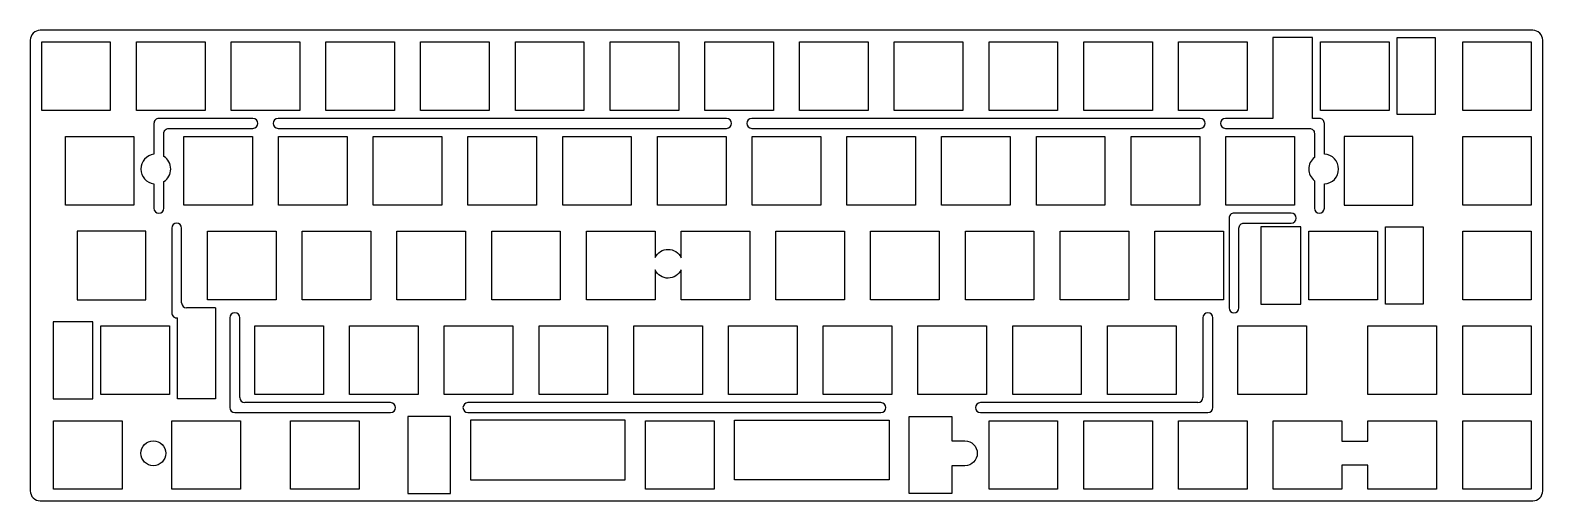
# Model space of a CAD drawing. Header units: millimetres. Extents: x 117 to 421, y 138 to 232.
import ezdxf

# ---------------------------------------------------------------- set-up
doc = ezdxf.new("R2010")
doc.units = ezdxf.units.MM

msp = doc.modelspace()

# ---------------------------------------------------------------- linework, layer by layer
for p, q in [((374.98, 230.9), (366.97, 230.9)), ((145.56, 192.58), (145.56, 175.53)), ((147.56, 177.53), (147.56, 192.58)), ((154.34, 176.53), (148.56, 176.53)), ((146.56, 174.53), (146.74, 174.53)), ((157.26, 174.53), (157.26, 156.48)), ((159.26, 158.48), (159.26, 174.53)), ((352.93, 174.53), (352.93, 158.48)), ((354.93, 156.48), (354.93, 174.53)), ((158.26, 155.48), (189.57, 155.48)), ((189.57, 157.48), (160.26, 157.48)), ((288.17, 157.48), (205.13, 157.48)), ((205.13, 155.48), (288.17, 155.48)), ((351.93, 157.48), (308.18, 157.48)), ((308.18, 155.48), (353.93, 155.48))]:
    msp.add_line(p, q)
at = {"linetype": 'Continuous'}
for p, q in [((154.34, 176.53), (154.34, 158.25)), ((146.74, 158.25), (146.74, 174.54)), ((154.34, 158.25), (146.74, 158.25))]:
    msp.add_line(p, q, dxfattribs=at)
for points in [[(421.27, 139.75), (421.27, 230.35, 0.414214), (419.27, 232.35), (119.12, 232.35, 0.414214), (117.12, 230.35), (117.12, 139.75, 0.414214), (119.12, 137.75), (419.27, 137.75, 0.414214)], [(166.94, 214.63, 1), (166.94, 212.63), (257.14, 212.63, 1), (257.14, 214.63)], [(262.19, 214.63, 1), (262.19, 212.63), (352.39, 212.63, 1), (352.39, 214.63)], [(358.18, 194.58), (358.18, 176.53, 1), (360.18, 176.53), (360.18, 192.58, -0.414214), (361.18, 193.58), (370.7, 193.58, 1), (370.7, 195.58), (359.18, 195.58, 0.414214)], [(248.01, 186.61), (248.01, 191.95), (261.81, 191.95), (261.81, 178.15), (248.01, 178.15), (248.01, 184.2, -0.635261), (242.76, 184.15), (242.76, 178.15), (228.96, 178.15), (228.96, 191.95), (242.76, 191.95), (242.76, 186.66, -0.635261)]]:
    msp.add_lwpolyline(points, format="xyb", close=True)
for points in [[(133.22, 230.05), (133.22, 216.25), (119.42, 216.25), (119.42, 230.05)], [(152.27, 230.05), (152.27, 216.25), (138.47, 216.25), (138.47, 230.05)], [(171.32, 230.05), (171.32, 216.25), (157.52, 216.25), (157.52, 230.05)], [(190.37, 230.05), (190.37, 216.25), (176.57, 216.25), (176.57, 230.05)], [(209.42, 230.05), (209.42, 216.25), (195.62, 216.25), (195.62, 230.05)], [(228.47, 230.05), (228.47, 216.25), (214.67, 216.25), (214.67, 230.05)], [(247.52, 230.05), (247.52, 216.25), (233.72, 216.25), (233.72, 230.05)], [(266.57, 230.05), (266.57, 216.25), (252.77, 216.25), (252.77, 230.05)], [(285.62, 230.05), (285.62, 216.25), (271.82, 216.25), (271.82, 230.05)], [(304.67, 230.05), (304.67, 216.25), (290.87, 216.25), (290.87, 230.05)], [(323.72, 230.05), (323.72, 216.25), (309.92, 216.25), (309.92, 230.05)], [(342.77, 230.05), (342.77, 216.25), (328.97, 216.25), (328.97, 230.05)], [(361.82, 230.05), (361.82, 216.25), (348.02, 216.25), (348.02, 230.05)], [(390.39, 230.05), (390.39, 216.25), (376.59, 216.25), (376.59, 230.05)], [(418.97, 230.05), (418.97, 216.25), (405.17, 216.25), (405.17, 230.05)], [(137.98, 211), (137.98, 197.2), (124.18, 197.2), (124.18, 211)], [(161.79, 211), (161.79, 197.2), (147.99, 197.2), (147.99, 211)], [(180.84, 211), (180.84, 197.2), (167.04, 197.2), (167.04, 211)], [(199.89, 211), (199.89, 197.2), (186.09, 197.2), (186.09, 211)], [(218.94, 211), (218.94, 197.2), (205.14, 197.2), (205.14, 211)], [(237.99, 211), (237.99, 197.2), (224.19, 197.2), (224.19, 211)], [(257.04, 211), (257.04, 197.2), (243.24, 197.2), (243.24, 211)], [(276.09, 211), (276.09, 197.2), (262.29, 197.2), (262.29, 211)], [(295.14, 211), (295.14, 197.2), (281.34, 197.2), (281.34, 211)], [(314.19, 211), (314.19, 197.2), (300.39, 197.2), (300.39, 211)], [(333.24, 211), (333.24, 197.2), (319.44, 197.2), (319.44, 211)], [(352.29, 211), (352.29, 197.2), (338.49, 197.2), (338.49, 211)], [(371.34, 211), (371.34, 197.2), (357.54, 197.2), (357.54, 211)], [(381.36, 211), (381.36, 197.2), (395.16, 197.2), (395.16, 211)], [(418.97, 211), (418.97, 197.2), (405.17, 197.2), (405.17, 211)], [(126.56, 191.95), (126.56, 178.15), (140.36, 178.15), (140.36, 191.95)], [(166.56, 191.95), (166.56, 178.15), (152.76, 178.15), (152.76, 191.95)], [(185.61, 191.95), (185.61, 178.15), (171.81, 178.15), (171.81, 191.95)], [(204.66, 191.95), (204.66, 178.15), (190.86, 178.15), (190.86, 191.95)], [(223.71, 191.95), (223.71, 178.15), (209.91, 178.15), (209.91, 191.95)], [(280.86, 191.95), (280.86, 178.15), (267.06, 178.15), (267.06, 191.95)], [(299.91, 191.95), (299.91, 178.15), (286.11, 178.15), (286.11, 191.95)], [(318.96, 191.95), (318.96, 178.15), (305.16, 178.15), (305.16, 191.95)], [(338.01, 191.95), (338.01, 178.15), (324.21, 178.15), (324.21, 191.95)], [(357.06, 191.95), (357.06, 178.15), (343.26, 178.15), (343.26, 191.95)], [(372.6, 177.3), (372.6, 192.8), (364.59, 192.8), (364.59, 177.3)], [(388.01, 191.95), (388.01, 178.15), (374.21, 178.15), (374.21, 191.95)], [(418.97, 191.95), (418.97, 178.15), (405.17, 178.15), (405.17, 191.95)], [(129.71, 158.25), (129.71, 173.75), (121.7, 173.75), (121.7, 158.25)], [(145.13, 172.9), (145.13, 159.1), (131.33, 159.1), (131.33, 172.9)], [(176.08, 172.9), (176.08, 159.1), (162.28, 159.1), (162.28, 172.9)], [(195.13, 172.9), (195.13, 159.1), (181.33, 159.1), (181.33, 172.9)], [(214.18, 172.9), (214.18, 159.1), (200.38, 159.1), (200.38, 172.9)], [(233.23, 172.9), (233.23, 159.1), (219.43, 159.1), (219.43, 172.9)], [(252.28, 172.9), (252.28, 159.1), (238.48, 159.1), (238.48, 172.9)], [(271.33, 172.9), (271.33, 159.1), (257.53, 159.1), (257.53, 172.9)], [(290.38, 172.9), (290.38, 159.1), (276.58, 159.1), (276.58, 172.9)], [(309.43, 172.9), (309.43, 159.1), (295.63, 159.1), (295.63, 172.9)], [(328.48, 172.9), (328.48, 159.1), (314.68, 159.1), (314.68, 172.9)], [(347.53, 172.9), (347.53, 159.1), (333.73, 159.1), (333.73, 172.9)], [(373.73, 172.9), (373.73, 159.1), (359.93, 159.1), (359.93, 172.9)], [(399.92, 172.9), (399.92, 159.1), (386.12, 159.1), (386.12, 172.9)], [(418.97, 172.9), (418.97, 159.1), (405.17, 159.1), (405.17, 172.9)], [(135.6, 153.85), (135.6, 140.05), (121.8, 140.05), (121.8, 153.85)], [(159.41, 153.85), (159.41, 140.05), (145.61, 140.05), (145.61, 153.85)], [(183.23, 153.85), (183.23, 140.05), (169.43, 140.05), (169.43, 153.85)], [(236.76, 153.95), (205.65, 153.95), (205.65, 141.95), (236.76, 141.95)], [(240.86, 140.05), (240.86, 153.85), (254.66, 153.85), (254.66, 140.05)], [(258.76, 153.95), (289.87, 153.95), (289.87, 141.95), (258.76, 141.95)], [(323.72, 153.85), (323.72, 140.05), (309.92, 140.05), (309.92, 153.85)], [(342.77, 153.85), (342.77, 140.05), (328.97, 140.05), (328.97, 153.85)], [(361.82, 153.85), (361.82, 140.05), (348.02, 140.05), (348.02, 153.85)], [(399.92, 140.05), (386.12, 140.05), (386.12, 144.9), (380.87, 144.9), (380.87, 140.05), (367.07, 140.05), (367.07, 153.85), (380.87, 153.85), (380.87, 149.7), (386.12, 149.7), (386.12, 153.85), (399.92, 153.85)], [(418.97, 153.85), (418.97, 140.05), (405.17, 140.05), (405.17, 153.85)]]:
    msp.add_lwpolyline(points, close=True)
at = {"color": 0}
for points in [[(366.97, 230.9), (366.97, 214.63), (357.44, 214.63, 1), (357.44, 212.63), (374.35, 212.63, -0.414214), (375.35, 211.63), (375.35, 206.8)], [(377.35, 207.45), (377.35, 213.63, 0.414214), (376.35, 214.63), (374.98, 214.63), (374.98, 230.9)], [(375.35, 202.11), (375.35, 196.58, 1), (377.35, 196.58), (377.35, 201.46)]]:
    msp.add_lwpolyline(points, format="xyb", dxfattribs=at)
at = {"linetype": 'Continuous'}
for points in [[(392.01, 215.4), (392.01, 230.9), (399.61, 230.9), (399.61, 215.4)], [(389.62, 177.3), (389.62, 192.8), (397.22, 192.8), (397.22, 177.3)], [(201.65, 139.2), (201.65, 154.7), (193.05, 154.7), (193.05, 139.2)]]:
    msp.add_lwpolyline(points, close=True, dxfattribs=at)
for points in [[(143.99, 206.98), (143.99, 211.63, -0.414214), (144.99, 212.63), (161.89, 212.63, 1), (161.89, 214.63), (142.99, 214.63, 0.414214), (141.99, 213.63), (141.99, 207.43)], [(141.99, 201.48), (141.99, 196.58, 1), (143.99, 196.58), (143.99, 201.93)]]:
    msp.add_lwpolyline(points, format="xyb")
msp.add_lwpolyline([(302.47, 139.2), (293.87, 139.2), (293.87, 154.7), (302.47, 154.7), (302.47, 149.8), (305.06, 149.8, -1), (305.06, 144.8), (302.47, 144.8)], format="xyb", close=True, dxfattribs=at)
msp.add_circle((141.87, 147.3), 2.5, dxfattribs=at)
for centre, start, end in [((142.37, 204.45), 97.3086, 262.6914), ((142.37, 204.45), 302.6464, 57.3536), ((377.22, 204.45), 272.5, 87.5), ((377.22, 204.45), 128.539, 231.461)]:
    msp.add_arc(centre, 3, start, end, dxfattribs=at)
for centre, start, end in [((146.56, 192.58), 0, 180), ((148.56, 177.53), 180, 270), ((146.56, 175.53), 180, 280.2315), ((158.26, 174.53), 0, 180), ((353.93, 174.53), 0, 180), ((160.26, 158.48), 180, 270), ((351.93, 158.48), 270, 0), ((158.26, 156.48), 180, 270), ((189.57, 156.48), 270, 90), ((205.13, 156.48), 90, 270), ((288.17, 156.48), 270, 90), ((308.18, 156.48), 90, 270), ((353.93, 156.48), 270, 0)]:
    msp.add_arc(centre, 1, start, end)

doc.saveas('drawing.dxf')
